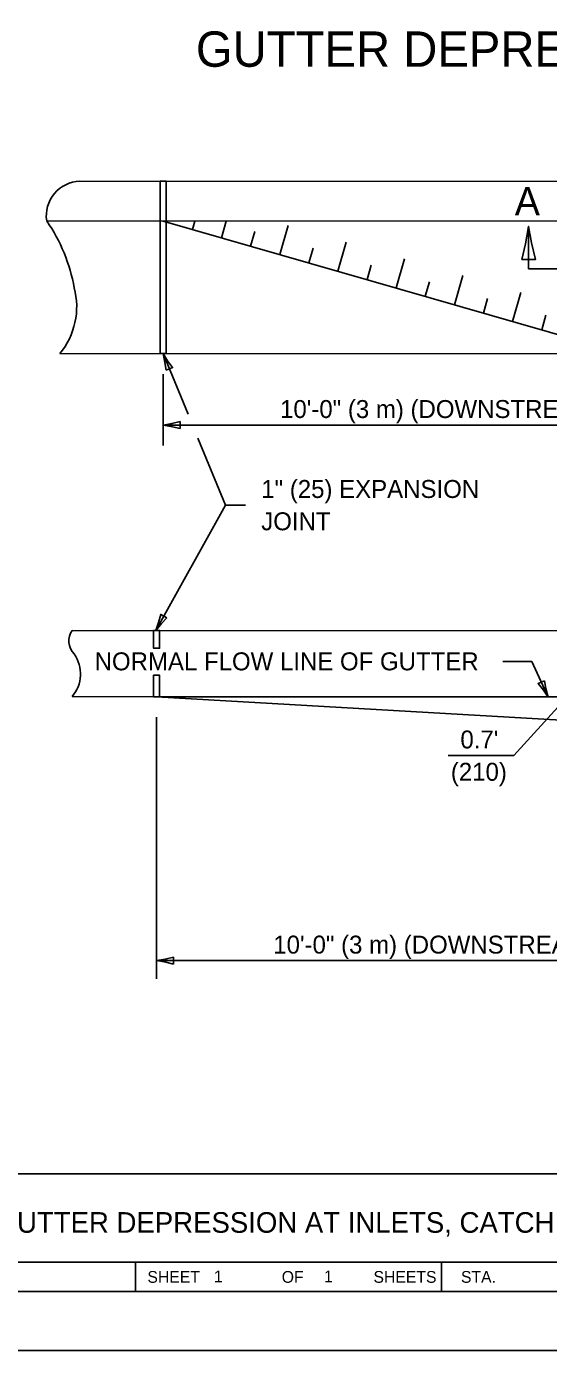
# Model space of a CAD drawing. Extents: x 0 to 2.83, y 0 to 1.83.
# Drawn here: x 1.798 to 2.167, y 0 to 0.937 of the extents above; entities that cross this region are included whole.
import ezdxf

# ---------------------------------------------------------------- set-up
doc = ezdxf.new("R2010")
doc.units = 0
for name, color, linetype in [('RD_Pr_Roadway_Dimensions', 7, 'Continuous'), ('RD_Pr_Roadway_Items', 7, 'Continuous'), ('RD_Pr_Roadway_Notes', 7, 'Continuous'), ('SH_General_Details', 7, 'Continuous'), ('SH_Printer_Plotting_Border', 7, 'Continuous')]:
    doc.layers.add(name, color=color, linetype=linetype)

msp = doc.modelspace()

# ---------------------------------------------------------------- linework, layer by layer
at = {"layer": 'RD_Pr_Roadway_Dimensions'}
for p, q in [((1.89476, 0.69092), (1.89476, 0.64037)), ((1.89501, 0.65479), (2.27205, 0.65479)), ((2.19389, 0.47715), (2.14283, 0.4209)), ((1.89002, 0.44818), (1.89002, 0.263)), ((2.14283, 0.4209), (2.09629, 0.4209)), ((1.89021, 0.27585), (2.26703, 0.27585))]:
    msp.add_line(p, q, dxfattribs=at)
for points in [[(1.90667, 0.65235), (1.90668, 0.65479), (1.90668, 0.65722), (1.90084, 0.6558), (1.89501, 0.65479), (1.90123, 0.65365)], [(1.90187, 0.27341), (1.90188, 0.27585), (1.90188, 0.27829), (1.89604, 0.27686), (1.89021, 0.27585), (1.89643, 0.27472)]]:
    msp.add_lwpolyline(points, close=True, dxfattribs=at)
at = {"layer": 'RD_Pr_Roadway_Items'}
for p, q in [((1.83571, 0.82733), (2.70841, 0.82678)), ((1.81224, 0.7992), (2.73188, 0.79862)), ((1.89476, 0.79914), (2.22201, 0.70512)), ((1.91535, 0.79323), (1.91705, 0.79914)), ((1.93595, 0.78731), (1.93931, 0.79901)), ((1.95655, 0.7814), (1.9595, 0.7917)), ((1.97714, 0.77547), (1.98305, 0.79607)), ((1.99774, 0.76956), (2.0007, 0.77987)), ((2.01834, 0.76364), (2.02425, 0.78423)), ((2.05953, 0.7518), (2.06544, 0.7724)), ((2.03893, 0.75774), (2.0419, 0.76803)), ((2.10072, 0.73996), (2.10663, 0.76056)), ((2.08013, 0.7459), (2.0831, 0.75621)), ((2.12134, 0.73408), (2.12429, 0.74439)), ((2.14192, 0.72813), (2.14783, 0.74872)), ((2.16253, 0.72225), (2.16548, 0.73255)), ((1.82157, 0.70539), (2.72255, 0.7048)), ((1.8303, 0.50955), (2.70409, 0.50898)), ((1.83027, 0.46265), (1.89002, 0.4626)), ((1.89002, 0.4626), (2.20447, 0.46239)), ((1.89002, 0.4626), (2.20386, 0.44433))]:
    msp.add_line(p, q, dxfattribs=at)
for points in [[(1.89261, 0.8273), (1.8969, 0.8273), (1.8969, 0.70551), (1.89261, 0.70551)], [(1.88787, 0.50951), (1.89216, 0.50951), (1.89216, 0.49689), (1.88787, 0.49689)], [(1.88787, 0.4778), (1.89216, 0.4778), (1.89216, 0.4626), (1.88787, 0.4626)]]:
    msp.add_lwpolyline(points, close=True, dxfattribs=at)
for centre, radius, start, end in [((1.83646, 0.80285), 0.0245, 91.77195, 188.53404), ((1.7135, 0.73086), 0.12008, 10.08084, 34.69194), ((1.78135, 0.73854), 0.05212, 320.4945, 14.82995), ((1.84127, 0.50203), 0.0133, 145.60455, 223.76433), ((1.81139, 0.47864), 0.02474, 319.70896, 34.98962)]:
    msp.add_arc(centre, radius, start, end, dxfattribs=at)
at = {"layer": 'RD_Pr_Roadway_Notes'}
for p, q in [((2.1533, 0.76527), (2.1533, 0.79539)), ((2.1533, 0.76527), (2.19969, 0.76527)), ((1.91225, 0.66257), (1.89462, 0.70534)), ((1.93882, 0.59814), (1.91928, 0.64552)), ((1.93882, 0.59814), (1.88938, 0.50951)), ((1.95301, 0.59814), (1.93882, 0.59814)), ((2.13504, 0.48762), (2.15552, 0.48762)), ((2.16704, 0.46229), (2.15552, 0.48762))]:
    msp.add_line(p, q, dxfattribs=at)
for points in [[(2.14842, 0.77207), (2.1533, 0.77206), (2.15818, 0.77206), (2.15532, 0.78373), (2.1533, 0.79539), (2.15104, 0.78295)], [(1.89681, 0.69363), (1.89906, 0.69455), (1.90132, 0.69548), (1.89777, 0.70033), (1.89462, 0.70534), (1.89594, 0.69916)], [(1.89719, 0.51851), (1.89506, 0.5197), (1.89293, 0.52089), (1.89134, 0.5151), (1.88938, 0.50951), (1.8934, 0.5144)], [(2.16444, 0.47391), (2.16221, 0.47291), (2.15999, 0.4719), (2.16371, 0.46718), (2.16704, 0.46229), (2.1655, 0.46842)]]:
    msp.add_lwpolyline(points, close=True, dxfattribs=at)
at = {"layer": 'SH_General_Details'}
for p, q in [((0.16667, 0.125), (2.79166, 0.125)), ((1.73118, 0.0625), (2.37285, 0.0625)), ((1.87499, 0.0625), (1.87499, 0.04167)), ((2.09166, 0.0625), (2.09166, 0.04167)), ((2.83332, 0), (0, 0))]:
    msp.add_line(p, q, dxfattribs=at)
msp.add_lwpolyline([(0.16667, 1.79166), (2.79166, 1.79166), (2.79166, 0.04167), (0.16667, 0.04167)], close=True, dxfattribs=at)
at = {"layer": 'SH_Printer_Plotting_Border'}
msp.add_lwpolyline([(0, 0), (2.83332, 0), (2.83332, 1.83333), (0, 1.83333)], close=True, dxfattribs=at)

# ---------------------------------------------------------------- texts
at = {"layer": 'RD_Pr_Roadway_Dimensions'}
for s, p in [('10\'-0" (3 m) (DOWNSTREAM)', (1.97738, 0.65979)), ("0.7'", (2.10501, 0.42599)), ('(210)', (2.09823, 0.40313)), ('10\'-0" (3 m) (DOWNSTREAM)', (1.97258, 0.28086))]:
    msp.add_text(s, height=0.0127, dxfattribs=at).set_placement(p)
at = {"layer": 'RD_Pr_Roadway_Notes'}
for s, height, p in [('GUTTER DEPRESSION 0.2 FOOT (60mm)', 0.025, (1.91783, 0.90833)), ('A', 0.02, (2.14345, 0.8032)), ('1" (25) EXPANSION', 0.0127, (1.96407, 0.60323)), ('JOINT', 0.0127, (1.96407, 0.58037)), ('NORMAL FLOW LINE OF GUTTER', 0.0127, (1.84616, 0.48128))]:
    msp.add_text(s, height=height, dxfattribs=at).set_placement(p)
at = {"layer": 'SH_General_Details'}
for s, height, p in [('GUTTER DEPRESSION AT INLETS, CATCH BASINS AND MANHOLES', 0.0145833, (1.77607, 0.08332)), ('SHEET', 0.008333, (1.88349, 0.04792)), ('1', 0.00833, (1.9306, 0.04826)), ('OF', 0.008333, (1.97857, 0.04792)), ('1', 0.00833, (2.00852, 0.04826)), ('SHEETS', 0.008333, (2.0435, 0.04792)), ('STA.', 0.008333, (2.1054, 0.04792))]:
    msp.add_text(s, height=height, dxfattribs=at).set_placement(p)

doc.saveas('drawing.dxf')
